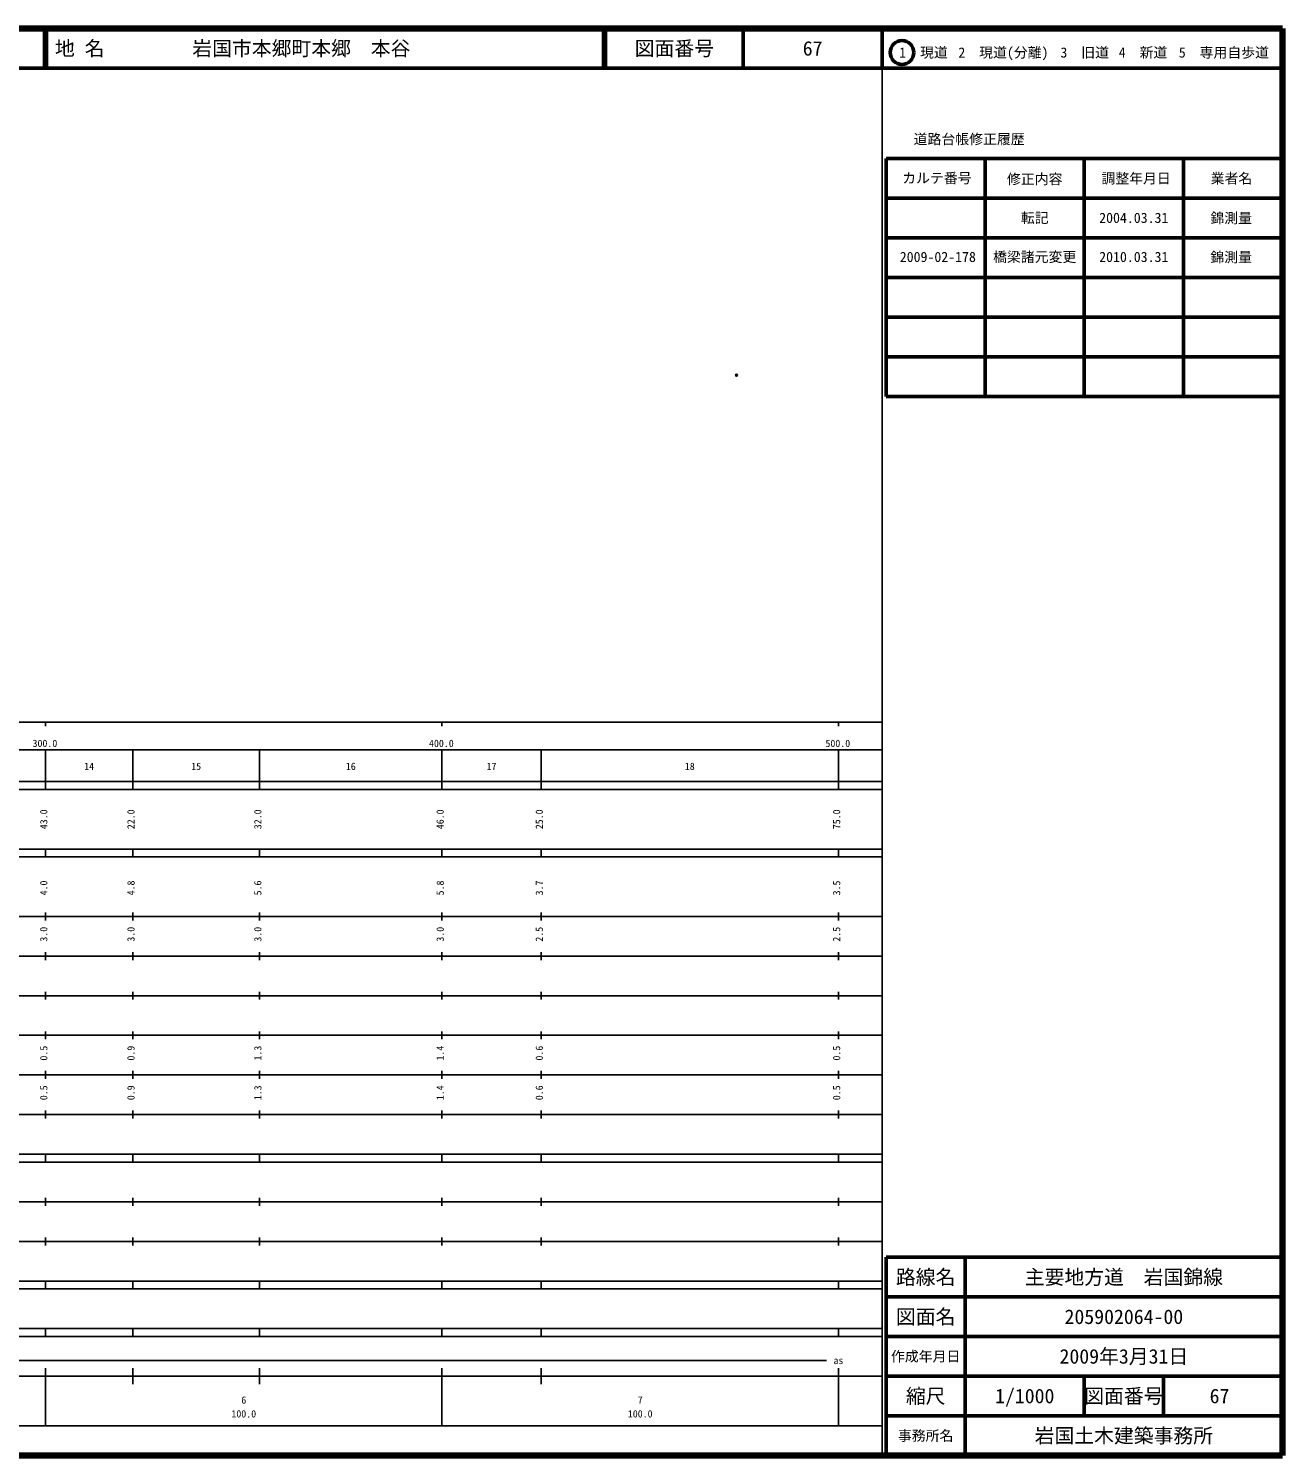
# Model space of a CAD drawing. Units: millimetres on the paper. Extents: x 40 to 680, y 20 to 380.
# Drawn here: x 363.7 to 680, y 20 to 380 of the extents above; entities that cross this region are included whole.
import ezdxf
from ezdxf.enums import TextEntityAlignment as Align

# ---------------------------------------------------------------- set-up
doc = ezdxf.new("R2010")
doc.units = ezdxf.units.MM
doc.header["$PDMODE"] = 32
doc.header["$PDSIZE"] = 0.5
doc.layers.add('M-OTRS', color=6, linetype='Continuous')
doc.layers.add('M-TTL-TXT', color=7, linetype='Continuous')
for name, color, linetype, lineweight in [('M-TTL', 2, 'Continuous', 140), ('M-TTL-BAND', 7, 'Continuous', 25), ('M-TTL-FRAM', 2, 'Continuous', 50), ('M-TTL-LINE', 7, 'Continuous', 50)]:
    doc.layers.add(name, color=color, linetype=linetype, lineweight=lineweight)
doc.styles.add('ＭＳ ゴシック', font='')
doc.styles.get('ＭＳ ゴシック').set_extended_font_data('MS Gothic')

msp = doc.modelspace()

# ---------------------------------------------------------------- linework, layer by layer
at = {"layer": 'M-OTRS'}
msp.add_point((542.316, 292.557), dxfattribs=at)
at = {"layer": 'M-TTL'}
for p, q in [((680, 380), (40, 380)), ((680, 20), (680, 380)), ((40, 20), (680, 20))]:
    msp.add_line(p, q, dxfattribs=at)
at = {"layer": 'M-TTL-BAND'}
for p, q in [((579, 20), (579, 370)), ((40, 205), (579, 205)), ((368, 205), (368, 204)), ((468, 205), (468, 204)), ((568, 205), (568, 204)), ((68, 198), (579, 198)), ((368, 188), (368, 198)), ((390, 188), (390, 198)), ((422, 188), (422, 198)), ((468, 188), (468, 198)), ((493, 188), (493, 198)), ((568, 188), (568, 198)), ((40, 190), (579, 190)), ((40, 188), (579, 188)), ((40, 173), (579, 173)), ((368, 171), (368, 173)), ((390, 171), (390, 173)), ((422, 171), (422, 173)), ((468, 171), (468, 173)), ((493, 171), (493, 173)), ((568, 171), (568, 173)), ((40, 171), (579, 171)), ((40, 156), (579, 156)), ((368, 155), (368, 157)), ((390, 155), (390, 157)), ((422, 155), (422, 157)), ((468, 155), (468, 157)), ((493, 155), (493, 157)), ((568, 155), (568, 157)), ((46, 146), (579, 146)), ((368, 145), (368, 147)), ((390, 145), (390, 147)), ((422, 145), (422, 147)), ((468, 145), (468, 147)), ((493, 145), (493, 147)), ((568, 145), (568, 147)), ((368, 135), (368, 137)), ((390, 135), (390, 137)), ((422, 135), (422, 137)), ((468, 135), (468, 137)), ((493, 135), (493, 137)), ((568, 135), (568, 137)), ((52, 136), (579, 136)), ((46, 126), (579, 126)), ((368, 125), (368, 127)), ((390, 125), (390, 127)), ((422, 125), (422, 127)), ((468, 125), (468, 127)), ((493, 125), (493, 127)), ((568, 125), (568, 127)), ((52, 116), (579, 116)), ((368, 115), (368, 117)), ((390, 115), (390, 117)), ((422, 115), (422, 117)), ((468, 115), (468, 117)), ((493, 115), (493, 117)), ((568, 115), (568, 117)), ((46, 106), (579, 106)), ((368, 105), (368, 107)), ((390, 105), (390, 107)), ((422, 105), (422, 107)), ((468, 105), (468, 107)), ((493, 105), (493, 107)), ((568, 105), (568, 107)), ((40, 96), (579, 96)), ((40, 94), (579, 94)), ((368, 94), (368, 96)), ((390, 94), (390, 96)), ((422, 94), (422, 96)), ((468, 94), (468, 96)), ((493, 94), (493, 96)), ((568, 94), (568, 96)), ((49, 84), (579, 84)), ((368, 83), (368, 85)), ((390, 83), (390, 85)), ((422, 83), (422, 85)), ((468, 83), (468, 85)), ((493, 83), (493, 85)), ((568, 83), (568, 85)), ((40, 74), (579, 74)), ((368, 73), (368, 75)), ((390, 73), (390, 75)), ((422, 73), (422, 75)), ((468, 73), (468, 75)), ((493, 73), (493, 75)), ((568, 73), (568, 75)), ((40, 64), (579, 64)), ((40, 62), (579, 62)), ((368, 62), (368, 64)), ((390, 62), (390, 64)), ((422, 62), (422, 64)), ((468, 62), (468, 64)), ((493, 62), (493, 64)), ((568, 62), (568, 64)), ((40, 52), (579, 52)), ((368, 50), (368, 52)), ((390, 50), (390, 52)), ((422, 50), (422, 52)), ((468, 50), (468, 52)), ((493, 50), (493, 52)), ((568, 50), (568, 52)), ((40, 50), (579, 50)), ((71, 44), (565, 44)), ((40, 40), (579, 40)), ((368, 27.5), (368, 42)), ((390, 38), (390, 42)), ((422, 38), (422, 42)), ((468, 27.5), (468, 42)), ((493, 38), (493, 42)), ((568, 27.5), (568, 42)), ((68, 27.5), (579, 27.5))]:
    msp.add_line(p, q, dxfattribs=at)
at = {"layer": 'M-TTL-FRAM'}
for p, q in [((580, 347.197), (580, 287.197)), ((580, 347.197), (680, 347.197)), ((580, 287.197), (680, 287.197)), ((680, 70), (580, 70)), ((580, 70), (580, 20))]:
    msp.add_line(p, q, dxfattribs=at)
at = {"layer": 'M-TTL-LINE'}
for p, q in [((367.75, 380), (367.75, 370)), ((368.25, 380), (368.25, 370)), ((508.747, 380), (508.747, 370)), ((509.247, 380), (509.247, 370)), ((543.997, 380), (543.997, 370)), ((579, 380), (579, 370)), ((40, 370), (680, 370)), ((605, 347.197), (605, 287.197)), ((630, 347.197), (630, 287.197)), ((655, 347.197), (655, 287.197)), ((580, 337.197), (680, 337.197)), ((580, 327.197), (680, 327.197)), ((580, 317.197), (680, 317.197)), ((580, 307.197), (680, 307.197)), ((580, 297.197), (680, 297.197)), ((600, 70), (600, 20)), ((680, 60), (580, 60)), ((680, 50), (580, 50)), ((680, 40), (580, 40)), ((630, 40), (630, 30)), ((650, 40), (650, 30)), ((680, 30), (580, 30))]:
    msp.add_line(p, q, dxfattribs=at)
msp.add_circle((584.031, 373.958), 3, dxfattribs=at)

# ---------------------------------------------------------------- texts
at = {"layer": 'M-TTL-BAND', "style": 'ＭＳ ゴシック'}
for s, p in [('300.0', (367.844, 198.195)), ('400.0', (467.844, 198.195)), ('500.0', (567.844, 198.195)), ('14', (379, 192.405)), ('15', (406, 192.405)), ('16', (445, 192.405)), ('17', (480.5, 192.405)), ('18', (530.5, 192.405)), ('as', (568, 42.5)), ('6', (418, 32.523)), ('7', (518, 32.523)), ('100.0', (418, 29.033)), ('100.0', (518, 29.033))]:
    msp.add_text(s, height=1.833, dxfattribs=at).set_placement(p, align=Align.BOTTOM_CENTER)
for s, p in [('43.0', (369, 180.5)), ('22.0', (391, 180.5)), ('32.0', (423, 180.5)), ('46.0', (469, 180.5)), ('25.0', (494, 180.5)), ('75.0', (569, 180.5)), ('4.0', (369, 163.174)), ('4.8', (391, 163.174)), ('5.6', (423, 163.174)), ('5.8', (469, 163.174)), ('3.7', (494, 163.174)), ('3.5', (569, 163.174)), ('3.0', (369, 151.5)), ('3.0', (391, 151.5)), ('3.0', (423, 151.5)), ('3.0', (469, 151.5)), ('2.5', (494, 151.5)), ('2.5', (569, 151.5)), ('0.5', (369, 121.5)), ('0.9', (391, 121.5)), ('1.3', (423, 121.5)), ('1.4', (469, 121.5)), ('0.6', (494, 121.5)), ('0.5', (569, 121.5)), ('0.5', (369, 111.5)), ('0.9', (391, 111.5)), ('1.3', (423, 111.5)), ('1.4', (469, 111.5)), ('0.6', (494, 111.5)), ('0.5', (569, 111.5))]:
    msp.add_text(s, height=1.833, rotation=90, dxfattribs=at).set_placement(p, align=Align.BOTTOM_CENTER)
at = {"layer": 'M-TTL-TXT', "style": 'ＭＳ ゴシック'}
for s, p in [('地 名', (370.38, 375)), ('岩国市本郷町本郷\u3000本谷', (405.024, 375))]:
    msp.add_text(s, height=3.666, dxfattribs=at).set_placement(p, align=Align.MIDDLE_LEFT)
for s, height, p in [('図面番号', 3.666, (526.622, 375)), ('67', 3.666, (561.497, 375)), ('1\u3000現道', 2.566, (589.448, 373.958)), ('2\u3000現道(分離)', 2.566, (609.619, 373.958)), ('3\u3000旧道', 2.566, (630.121, 373.958)), ('4\u3000新道', 2.566, (644.824, 373.958)), ('5\u3000専用自歩道', 2.566, (665.228, 373.958)), ('道路台帳修正履歴', 2.566, (600.968, 352.113)), ('カルテ番号', 2.566, (592.839, 342.277)), ('修正内容', 2.566, (617.509, 342.023)), ('調整年月日', 2.566, (643.089, 342.197)), ('業者名', 2.566, (667.134, 342.197)), ('転記', 2.566, (617.5, 332.245)), ('2004.03.31', 2.566, (642.5, 332.245)), ('錦測量', 2.566, (667.077, 332.189)), ('橋梁諸元変更', 2.566, (617.5, 322.383)), ('2009-02-178', 2.566, (593.074, 322.383)), ('2010.03.31', 2.566, (642.5, 322.383)), ('錦測量', 2.566, (667.077, 322.326)), ('路線名', 3.666, (590, 65)), ('路線名', 3.666, (590, 65)), ('主要地方道\u3000岩国錦線', 3.666, (640, 65)), ('図面名', 3.666, (590, 55)), ('図面名', 3.666, (590, 55)), ('205902064-00', 3.666, (640, 55)), ('2009年3月31日', 3.666, (640, 45)), ('作成年月日', 2.566, (590, 45)), ('作成年月日', 2.566, (590, 45)), ('縮尺', 3.666, (590, 35)), ('縮尺', 3.666, (590, 35)), ('1/1000', 3.666, (615, 35)), ('図面番号', 3.666, (640, 35)), ('図面番号', 3.666, (640, 35)), ('67', 3.666, (664.125, 35)), ('事務所名', 2.566, (590, 25)), ('事務所名', 2.566, (590, 25)), ('岩国土木建築事務所', 3.666, (640, 25))]:
    msp.add_text(s, height=height, dxfattribs=at).set_placement(p, align=Align.MIDDLE_CENTER)

doc.saveas('drawing.dxf')
